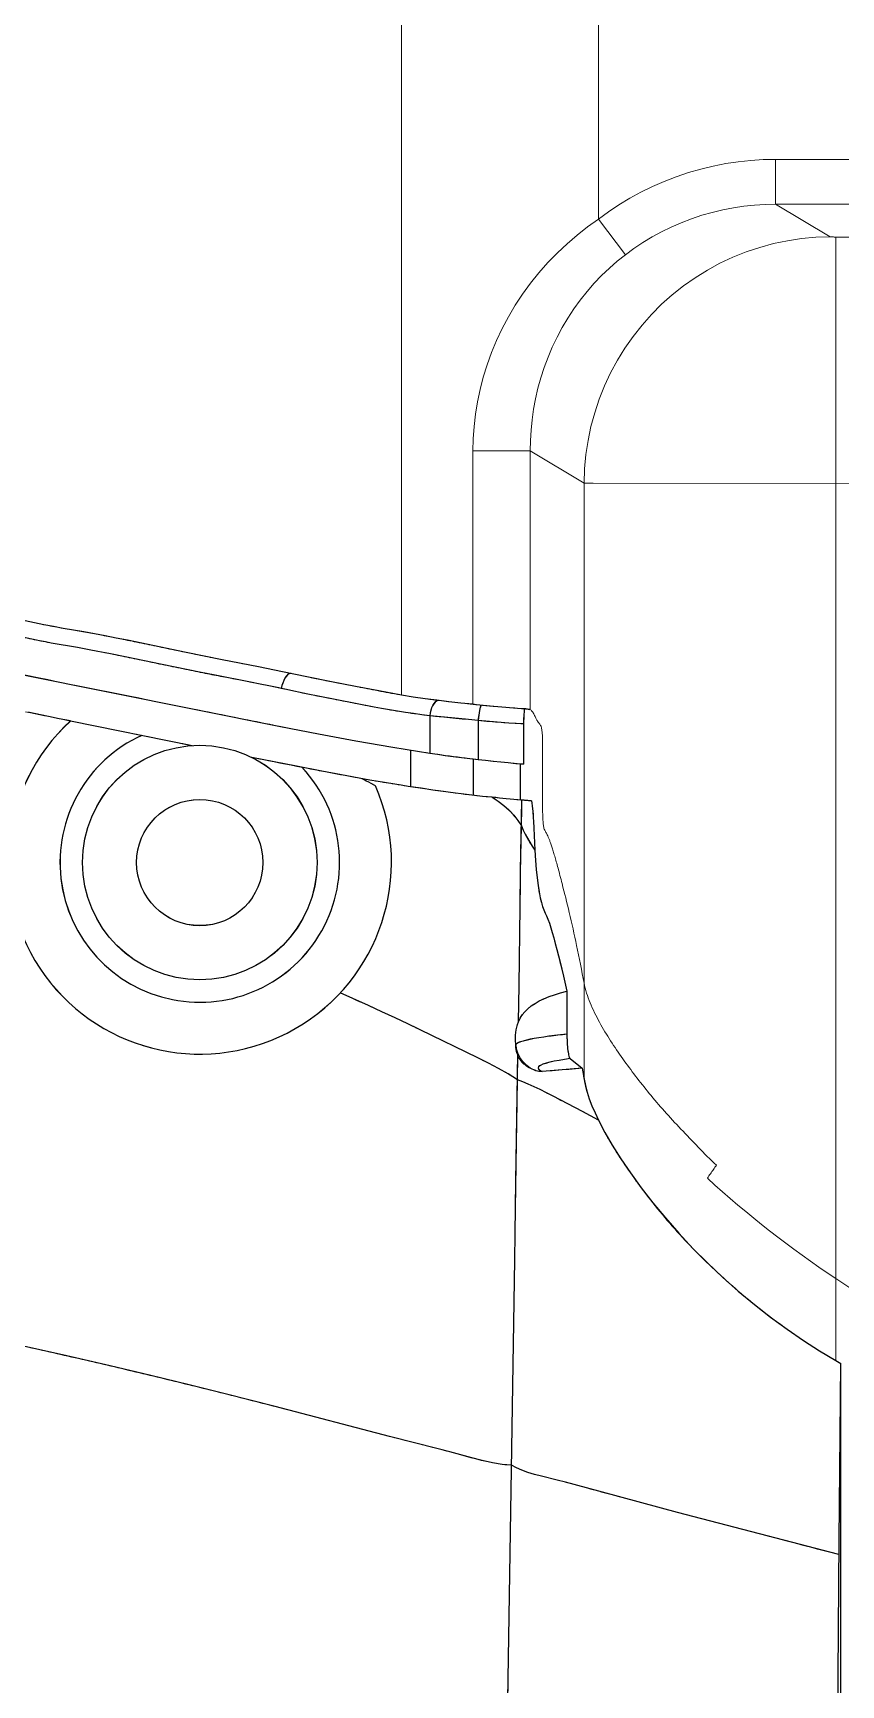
# Model space of a CAD drawing. Header units: inches. Extents: x 133169 to 134399, y -43543 to -42673.
# Drawn here: x 133842.09 to 133860.1, y -42833.36 to -42796.54 of the extents above; entities that cross this region are included whole.
import ezdxf

# ---------------------------------------------------------------- set-up
doc = ezdxf.new("R2010")
doc.units = ezdxf.units.IN
doc.header["$LTSCALE"] = 2
doc.header["$MEASUREMENT"] = 0
doc.linetypes.add('HIDDEN', pattern=[9.525, 6.35, -3.175])
doc.layers.get('0').update_dxf_attribs({"linetype": 'CONTINUOUS'})
doc.layers.add('CAV-COR', color=1, linetype='CONTINUOUS')
doc.layers.add('SP', color=3, linetype='CONTINUOUS')
doc.layers.add('PRODUCT', color=1, linetype='CONTINUOUS', lineweight=15)
doc.layers.add('枕位', color=75, linetype='CONTINUOUS', lineweight=15)

# ---------------------------------------------------------------- blocks, each defined once
blk = doc.blocks.new('20160812.091803')
at = {"layer": 'PRODUCT', "linetype": 'ByBlock'}
for p, q in [((37.779, -13.638), (36.966, -13.638)), ((38.547, -14.071), (37.713, -14.071)), ((38.886, -14.276), (38.896, -14.2)), ((37.585, -15.036), (36.775, -15.036)), ((38.441, -15.146), (37.572, -15.146)), ((31.196, -15.98), (31.195, -15.98)), ((31.368, -15.98), (31.196, -15.98)), ((37.477, -16.081), (36.67, -16.081)), ((38.365, -16.16), (37.471, -16.16)), ((38.708, -16.19), (38.718, -16.02)), ((30.904, -17.2), (30.69, -17.467)), ((32.405, -17.126), (31.448, -17.126)), ((32.588, -17.508), (30.446, -17.508)), ((24.174, -23.115), (26.004, -23.115)), ((16.288, -23.232), (24.107, -23.232))]:
    blk.add_line(p, q, dxfattribs=at)
for radius in [2.613, 1.407]:
    blk.add_circle((35.275, -8.944), radius, dxfattribs=at)
for radius, start, end in [(4.271, 42.3873, 293.6227), (3.115, 24.5124, 312.8695)]:
    blk.add_arc((35.275, -8.944), radius, start, end, dxfattribs=at)
for points, start_tangent, end_tangent in [([(41.275, 14.114), (41.189, 8.459), (41.003, 5.803), (40.751, 3.703), (40.271, 1.648), (39.503, -1.099), (38.609, -5.173), (38.445, -5.994)], (0.027721, -0.999616), (-0.197359, -0.980331)), ([(21.844, -15.89), (21.872, -15.598), (21.931, -15.295), (22.095, -14.676), (22.259, -14.056), (22.416, -13.438), (22.576, -12.819), (22.739, -12.2), (23.061, -10.966), (23.379, -9.723), (23.69, -8.468), (23.994, -7.202), (24.29, -5.925), (24.578, -4.635), (24.852, -3.326), (25.114, -2.002), (25.365, -0.667)], (0.032817, 0.999461), (0.18209, 0.983282)), ([(38.671, -8.937), (39.398, -5.331), (40.281, -1.301), (40.311, -1.185)], (0.197277, 0.980348), (0.254508, 0.967071)), ([(40.463, -6.087), (40.528, -5.715), (40.608, -5.314), (40.699, -4.903), (40.79, -4.513), (40.875, -4.152), (40.953, -3.802), (41.029, -3.439), (41.11, -3.042), (41.201, -2.606), (41.31, -2.132)], (0.168982, 0.985619), (0.237134, 0.971477)), ([(40.067, -6.22), (40.126, -5.882), (40.192, -5.507), (40.274, -5.099), (40.366, -4.682), (40.458, -4.292), (40.542, -3.933), (40.619, -3.588), (40.695, -3.229), (40.776, -2.834), (40.867, -2.396)], (0.17542, 0.984494), (0.21294, 0.977065)), ([(38.43, -6.065), (38.229, -7.063)], (-0.197412, -0.980321), (-0.197852, -0.980232)), ([(38.445, -5.994), (38.43, -6.065)], (-0.197359, -0.980331), (-0.197412, -0.980321)), ([(39.275, -10.184), (39.339, -9.856), (39.407, -9.503), (39.482, -9.116), (39.569, -8.689), (39.665, -8.223), (39.761, -7.758), (39.853, -7.317), (39.934, -6.919), (40.005, -6.556), (40.067, -6.22)], (0.194811, 0.980841), (0.17542, 0.984494)), ([(39.674, -10.076), (39.742, -9.721), (39.817, -9.336), (39.904, -8.909), (39.999, -8.443), (40.096, -7.978), (40.187, -7.536), (40.269, -7.135), (40.341, -6.768), (40.404, -6.427), (40.463, -6.087)], (0.189211, 0.981936), (0.168982, 0.985619)), ([(38.229, -7.063), (38.158, -7.414)], (-0.197852, -0.980232), (-0.197867, -0.980229)), ([(38.11, -7.652), (37.883, -8.778)], (-0.197836, -0.980235), (-0.197233, -0.980357)), ([(38.158, -7.414), (38.11, -7.652)], (-0.197867, -0.980229), (-0.197836, -0.980235)), ([(38.339, -10.598), (38.358, -10.502), (38.671, -8.937)], (0.195104, 0.980783), (0.197277, 0.980348)), ([(37.618, -10.103), (37.569, -10.345), (37.368, -11.366)], (-0.195608, -0.980682), (-0.189891, -0.981805)), ([(39.155, -10.761), (39.213, -10.487), (39.275, -10.184)], (0.213216, 0.977005), (0.194811, 0.980841)), ([(39.522, -10.838), (39.548, -10.712), (39.61, -10.407), (39.674, -10.076)], (0.206405, 0.978467), (0.189211, 0.981936)), ([(37.779, -13.638), (38.339, -10.598)], (0.156253, 0.987717), (0.195104, 0.980783)), ([(38.96, -11.701), (39.03, -11.354), (39.095, -11.041), (39.123, -10.911)], (0.192245, 0.981347), (0.210991, 0.977488)), ([(39.123, -10.911), (39.155, -10.761)], (0.210991, 0.977488), (0.212545, 0.977151)), ([(39.489, -10.99), (39.456, -10.9), (39.333, -10.815), (39.155, -10.761)], (0.221894, 0.975071), (-0.985449, 0.169969)), ([(39.364, -11.58), (39.429, -11.27), (39.489, -10.99)], (0.199493, 0.979899), (0.212202, 0.977226)), ([(39.489, -10.99), (39.522, -10.838)], (0.212757, 0.977105), (0.206405, 0.978467)), ([(37.368, -11.366), (37.295, -11.751)], (-0.189891, -0.981805), (-0.186071, -0.982536)), ([(37.295, -11.751), (37.134, -12.627)], (-0.186071, -0.982536), (-0.173787, -0.984783)), ([(38.621, -13.53), (38.71, -12.996), (38.803, -12.509), (38.886, -12.082), (38.96, -11.701)], (0.149869, 0.988706), (0.192245, 0.981347)), ([(39.046, -13.219), (39.138, -12.735), (39.222, -12.307), (39.295, -11.925), (39.364, -11.58)], (0.17934, 0.983787), (0.199493, 0.979899)), ([(30.649, -15.668), (30.779, -15.425), (31.091, -14.798), (31.397, -14.169), (31.7, -13.538), (32.282, -12.266), (32.369, -12.074)], (0.487918, 0.872889), (0.409713, 0.912215)), ([(37.147, -12.552), (37.071, -12.706), (36.987, -12.858)], (-0.419806, -0.907614), (-0.511101, -0.85952)), ([(37.134, -12.627), (37.053, -13.097)], (-0.173787, -0.984783), (-0.165149, -0.986269)), ([(37.053, -13.097), (36.966, -13.638)], (-0.165149, -0.986269), (-0.153448, -0.988157)), ([(38.958, -13.744), (39.046, -13.219)], (0.149271, 0.988796), (0.17934, 0.983787)), ([(38.547, -14.071), (38.621, -13.53)], (0.120984, 0.992654), (0.149869, 0.988706)), ([(36.966, -13.638), (36.901, -14.071)], (-0.153448, -0.988157), (-0.142729, -0.989762)), ([(37.585, -15.036), (37.779, -13.638)], (0.117459, 0.993078), (0.156256, 0.987717)), ([(38.906, -14.12), (38.958, -13.744)], (0.127822, 0.991797), (0.149271, 0.988796)), ([(36.901, -14.071), (36.836, -14.546)], (-0.142729, -0.989762), (-0.129561, -0.991571)), ([(38.495, -14.58), (38.522, -14.314), (38.53, -14.238)], (0.098686, 0.995119), (0.102863, 0.994696)), ([(38.53, -14.238), (38.538, -14.162)], (0.102863, 0.994696), (0.104613, 0.994513)), ([(38.538, -14.162), (38.547, -14.071)], (0.104613, 0.994513), (0.107161, 0.994242)), ([(38.723, -14.111), (38.547, -14.071)], (-0.93952, 0.342494), (-0.995621, 0.093478)), ([(38.886, -14.276), (38.848, -14.186), (38.723, -14.111)], (0.11875, 0.992924), (-0.93952, 0.342494)), ([(38.887, -14.276), (38.837, -14.706)], (-0.120068, -0.992766), (-0.110391, -0.993888)), ([(38.861, -14.488), (38.886, -14.276)], (0.114275, 0.993449), (0.120726, 0.992686)), ([(38.896, -14.2), (38.887, -14.276)], (-0.123382, -0.992359), (-0.120068, -0.992766)), ([(38.896, -14.2), (38.906, -14.12)], (0.124064, 0.992274), (0.127822, 0.991797)), ([(36.813, -14.722), (36.79, -14.908), (36.775, -15.036)], (-0.124288, -0.992246), (-0.114526, -0.99342)), ([(36.836, -14.546), (36.813, -14.722)], (-0.129561, -0.991571), (-0.124288, -0.992246)), ([(38.468, -14.862), (38.495, -14.58)], (0.095722, 0.995408), (0.098686, 0.995119)), ([(38.837, -14.706), (38.772, -15.322)], (-0.110391, -0.993888), (-0.09452, -0.995523)), ([(38.807, -14.972), (38.835, -14.723), (38.861, -14.488)], (0.10785, 0.994167), (0.114275, 0.993449)), ([(36.775, -15.036), (36.763, -15.146)], (-0.114526, -0.99342), (-0.111188, -0.993799)), ([(37.477, -16.081), (37.585, -15.036)], (0.088326, 0.996092), (0.117459, 0.993078)), ([(38.441, -15.146), (38.468, -14.862)], (0.08812, 0.99611), (0.095722, 0.995408)), ([(38.781, -15.221), (38.807, -14.972)], (0.099253, 0.995062), (0.10785, 0.994167)), ([(36.729, -15.46), (36.455, -15.823), (36.442, -15.837)], (-0.500372, -0.865811), (-0.704957, -0.70925)), ([(36.763, -15.146), (36.712, -15.632)], (-0.111188, -0.993799), (-0.0976, -0.995226)), ([(38.397, -15.659), (38.417, -15.402)], (0.073044, 0.997329), (0.085956, 0.996299)), ([(38.417, -15.402), (38.441, -15.146)], (0.085956, 0.996299), (0.099078, 0.99508)), ([(38.781, -15.221), (38.736, -15.196), (38.612, -15.168), (38.441, -15.146)], (0.047224, 0.998884), (-0.995214, 0.097715)), ([(38.772, -15.322), (38.721, -15.968), (38.718, -16.02)], (-0.09452, -0.995523), (-0.060118, -0.998191)), ([(38.722, -15.953), (38.739, -15.71), (38.758, -15.465)], (0.063613, 0.997975), (0.086418, 0.996259)), ([(38.758, -15.465), (38.781, -15.221)], (0.086418, 0.996259), (0.099155, 0.995072)), ([(10.92, -15.718), (11.942, -15.736), (12.942, -15.752), (13.923, -15.767), (14.883, -15.782), (15.825, -15.797), (16.747, -15.811), (17.656, -15.825), (18.55, -15.839), (19.423, -15.853), (20.26, -15.866), (21.063, -15.878), (21.844, -15.89)], (0.999842, -0.017777), (0.999868, -0.016255)), ([(30.435, -16.025), (30.649, -15.668)], (0.541857, 0.84047), (0.487918, 0.872889)), ([(36.696, -15.797), (36.67, -16.081)], (-0.093387, -0.99563), (-0.086643, -0.996239)), ([(36.712, -15.632), (36.696, -15.797)], (-0.0976, -0.995226), (-0.093387, -0.99563)), ([(38.38, -15.914), (38.397, -15.659)], (0.062678, 0.998034), (0.073044, 0.997329)), ([(19.849, -23.187), (19.974, -22.705), (20.23, -21.727), (20.487, -20.751), (20.742, -19.774), (21.003, -18.804), (21.131, -18.32), (21.261, -17.835), (21.395, -17.349), (21.522, -16.862), (21.646, -16.375), (21.844, -15.89)], (0.249867, 0.96828), (0.494776, 0.86902)), ([(21.844, -15.89), (22.739, -15.904), (23.585, -15.918), (24.393, -15.93), (25.171, -15.942), (25.913, -15.954), (26.63, -15.965), (27.332, -15.976), (28.014, -15.987), (28.665, -15.997), (29.285, -16.007), (29.88, -16.016), (30.435, -16.025)], (0.999901, -0.014058), (0.999887, -0.015007)), ([(30.331, -16.276), (30.435, -16.025)], (0.405063, 0.914289), (0.357714, 0.933831)), ([(30.435, -16.025), (30.738, -16.029)], (0.999892, -0.014706), (0.999871, -0.016071)), ([(30.725, -16.245), (30.906, -16.064)], (0.547655, 0.836704), (0.844627, 0.535355)), ([(30.738, -16.029), (31.024, -16.034)], (0.999871, -0.016071), (0.999875, -0.015839)), ([(30.906, -16.064), (31.017, -16.011)], (0.844627, 0.535355), (0.943315, 0.331899)), ([(31.017, -16.011), (31.195, -15.98)], (0.943315, 0.331899), (0.999995, 0.003055)), ([(31.448, -17.126), (31.402, -16.726), (31.352, -16.398), (31.297, -16.151), (31.234, -16.005), (31.195, -15.987)], (-0.099849, 0.995003), (-0.986799, 0.161949)), ([(31.368, -15.98), (31.547, -15.994)], (1, 0.00028), (0.985338, -0.170616)), ([(31.547, -15.994), (31.724, -16.045)], (0.985338, -0.170616), (0.923686, -0.38315)), ([(31.724, -16.045), (31.931, -16.048), (32.36, -16.055), (32.763, -16.061), (33.143, -16.067), (33.51, -16.073), (33.853, -16.078), (34.136, -16.082), (34.431, -16.086), (35.073, -16.093), (35.55, -16.102), (36.09, -16.113)], (0.999874, -0.015867), (0.999821, -0.018907)), ([(31.724, -16.045), (31.951, -16.189), (32.136, -16.416), (32.286, -16.727)], (0.923685, -0.383153), (0.353968, -0.935257)), ([(36.09, -16.113), (35.81, -16.249), (35.548, -16.414)], (-0.921794, -0.387679), (-0.817595, -0.575794)), ([(36.334, -15.937), (36.09, -16.113)], (-0.760374, -0.649486), (-0.854546, -0.519376)), ([(36.09, -16.113), (36.265, -16.117), (36.667, -16.124)], (0.999784, -0.020772), (0.999856, -0.016975)), ([(36.442, -15.837), (36.334, -15.937)], (-0.704957, -0.70925), (-0.760374, -0.649486)), ([(36.664, -16.16), (36.656, -16.249)], (-0.084875, -0.996392), (-0.082928, -0.996556)), ([(36.67, -16.081), (36.667, -16.12), (36.664, -16.16)], (-0.086643, -0.996239), (-0.084875, -0.996392)), ([(37.471, -16.16), (37.474, -16.12), (37.477, -16.081)], (0.086477, 0.996254), (0.088326, 0.996092)), ([(38.365, -16.16), (38.38, -15.914)], (0.052291, 0.998632), (0.062678, 0.998034)), ([(38.538, -16.164), (38.365, -16.16)], (-0.99514, 0.098475), (-1, 0)), ([(38.708, -16.19), (38.663, -16.175), (38.538, -16.164)], (0.101063, 0.99488), (-0.99514, 0.098475)), ([(38.705, -16.212), (38.708, -16.19)], (0.172183, 0.985065), (0.101062, 0.99488)), ([(38.718, -16.02), (38.722, -15.953)], (0.061088, 0.998132), (0.063613, 0.997975)), ([(29.533, -17.829), (29.755, -17.411), (29.975, -16.993), (30.221, -16.513), (30.331, -16.276)], (0.469935, 0.882701), (0.405063, 0.914289)), ([(30.617, -16.576), (30.624, -16.472), (30.643, -16.409)], (-0.083747, 0.996487), (0.35888, 0.933384)), ([(30.702, -16.483), (30.617, -16.576)], (-0.999912, -0.013239), (-0.380878, -0.924625)), ([(30.643, -16.41), (30.725, -16.245)], (0.358249, 0.933626), (0.547655, 0.836704)), ([(30.904, -17.2), (30.845, -16.843), (30.779, -16.592), (30.702, -16.483)], (-0.136536, 0.990635), (-0.999912, -0.013239)), ([(35.548, -16.414), (34.934, -16.462), (34.49, -16.53), (34.218, -16.612), (34.011, -16.704), (33.714, -16.8), (33.337, -16.902), (32.899, -17.01), (32.405, -17.126)], (-0.998698, -0.05101), (-0.97542, -0.220352)), ([(36.481, -16.358), (36.271, -16.375), (36.038, -16.389), (35.795, -16.401), (35.548, -16.414)], (-0.995527, -0.094477), (-0.998706, -0.050863)), ([(36.394, -16.585), (36.588, -16.585), (36.782, -16.585), (36.967, -16.585), (37.141, -16.585), (37.301, -16.585), (37.447, -16.585), (37.578, -16.585), (37.694, -16.585), (37.799, -16.585), (37.896, -16.585), (37.984, -16.584), (38.061, -16.581), (38.122, -16.578), (38.171, -16.574), (38.211, -16.57), (38.266, -16.562), (38.298, -16.555), (38.358, -16.521)], (0.999811, 0.019456), (0.812497, 0.582966)), ([(36.649, -16.338), (36.481, -16.358)], (-0.988835, -0.149014), (-0.995527, -0.094477)), ([(36.656, -16.249), (36.649, -16.338)], (-0.082928, -0.996556), (-0.081038, -0.996711)), ([(38.358, -16.521), (38.386, -16.5), (38.426, -16.472), (38.479, -16.441), (38.513, -16.424), (38.55, -16.406), (38.591, -16.386), (38.629, -16.364), (38.66, -16.339), (38.689, -16.285), (38.703, -16.223), (38.705, -16.212)], (0.812619, 0.582796), (0.172183, 0.985065)), ([(30.69, -17.467), (30.666, -17.166), (30.641, -16.869), (30.617, -16.576)], (-0.080466, 0.996757), (-0.083747, 0.996487)), ([(32.286, -16.727), (32.405, -17.126)], (0.353968, -0.935257), (0.226442, -0.974025)), ([(34.808, -17.017), (34.988, -16.971), (35.15, -16.928), (35.294, -16.889), (35.42, -16.853), (35.53, -16.82), (35.627, -16.79), (35.711, -16.761), (35.782, -16.735), (35.842, -16.711), (35.892, -16.689), (35.932, -16.668), (35.964, -16.649), (35.997, -16.63), (36.045, -16.613), (36.131, -16.599), (36.254, -16.59), (36.394, -16.585)], (0.967983, 0.251016), (0.999797, 0.020134)), ([(31.448, -17.126), (31.271, -17.131), (31.125, -17.142), (31.015, -17.158), (30.942, -17.178), (30.904, -17.2)], (-1, 0), (-0.624346, -0.781148)), ([(32.588, -17.508), (33.425, -17.342), (34.163, -17.177), (34.808, -17.017)], (0.983481, 0.181014), (0.967895, 0.251354)), ([(32.588, -17.508), (32.149, -17.644), (31.714, -17.853), (31.3, -18.1), (30.903, -18.369), (30.517, -18.655), (30.13, -18.961), (29.734, -19.297), (29.336, -19.665), (28.931, -20.053), (28.53, -20.459)], (-0.983481, -0.181014), (-0.665729, -0.746194)), ([(30.446, -17.508), (30.01, -17.625), (29.533, -17.829)], (-0.986818, -0.161836), (-0.897926, -0.440146)), ([(30.69, -17.467), (30.61, -17.481), (30.528, -17.495), (30.446, -17.508)], (-0.985742, -0.168265), (-0.986818, -0.161836)), ([(29.533, -17.829), (28.674, -18.327), (27.691, -19.04), (26.675, -19.931), (25.723, -20.945), (24.875, -22.03), (24.174, -23.115)], (-0.897947, -0.440103), (-0.497202, -0.867635)), ([(28.24, -20.256), (26.004, -23.115)], (-0.675242, -0.737596), (-0.553647, -0.832752)), ([(28.24, -20.256), (28.337, -20.323), (28.434, -20.391), (28.53, -20.459)], (0.822576, -0.568655), (0.816334, -0.57758)), ([(10.857, -23.145), (12.207, -23.149), (13.459, -23.153), (14.625, -23.158), (15.706, -23.163), (16.7, -23.167), (17.614, -23.172), (18.442, -23.177), (19.182, -23.182), (19.849, -23.187)], (0.999997, -0.002417), (0.999969, -0.007847)), ([(19.849, -23.187), (20.802, -23.195), (21.689, -23.204), (22.524, -23.213), (23.327, -23.223), (24.107, -23.232)], (0.999969, -0.007848), (0.999928, -0.012002)), ([(26.004, -23.115), (23.603, -27.709)], (-0.553647, -0.832752), (-0.371931, -0.92826)), ([(24.174, -23.115), (24.14, -23.174), (24.107, -23.232)], (-0.497202, -0.867635), (-0.496252, -0.868178))]:
    blk.add_spline(points, degree=3, dxfattribs=dict(at, start_tangent=start_tangent, end_tangent=end_tangent))
blk = doc.blocks.new('20160825.135956')
at = {"color": 8, "linetype": 'HIDDEN'}
blk.add_circle((0, 0), 26.5, dxfattribs=at)
at = {"layer": 'SP', "linetype": 'HIDDEN'}
for radius in [25, 24]:
    blk.add_circle((0, 0), radius, dxfattribs=at)

msp = doc.modelspace()

# ---------------------------------------------------------------- linework, layer by layer
at = {"layer": 'CAV-COR', "linetype": 'ByBlock'}
for p, q in [((133843.222, -42809.89), (133842.992, -42809.85)), ((133843.084, -42810.238), (133842.5, -42810.137)), ((133845.502, -42810.347), (133844.196, -42810.077)), ((133843.306, -42810.279), (133843.084, -42810.238)), ((133843.538, -42810.323), (133843.306, -42810.279)), ((133843.783, -42810.372), (133843.538, -42810.323)), ((133844.181, -42810.453), (133843.783, -42810.372)), ((133844.931, -42810.609), (133844.181, -42810.453)), ((133846.308, -42810.51), (133845.502, -42810.347)), ((133847.118, -42810.667), (133846.308, -42810.51)), ((133841.876, -42810.846), (133847.609, -42811.999)), ((133845.842, -42810.796), (133844.931, -42810.609)), ((133846.113, -42810.85), (133845.842, -42810.796)), ((133846.942, -42811.01), (133846.113, -42810.85)), ((133847.652, -42810.776), (133847.118, -42810.667)), ((133848.197, -42810.89), (133847.652, -42810.776)), ((133848.745, -42811.003), (133848.197, -42810.89)), ((133847.152, -42811.052), (133846.942, -42811.01)), ((133847.351, -42811.092), (133847.152, -42811.052)), ((133847.536, -42811.131), (133847.351, -42811.092)), ((133847.808, -42811.19), (133847.536, -42811.131)), ((133848.006, -42811.232), (133847.808, -42811.19)), ((133848.218, -42811.276), (133848.006, -42811.232)), ((133848.445, -42811.322), (133848.218, -42811.276)), ((133849.692, -42811.564), (133848.445, -42811.322)), ((133849.28, -42811.107), (133848.745, -42811.003)), ((133849.8, -42811.206), (133849.28, -42811.107)), ((133850.306, -42811.3), (133849.8, -42811.206)), ((133850.566, -42811.341), (133850.306, -42811.3)), ((133850.828, -42811.379), (133850.566, -42811.341)), ((133851.093, -42811.414), (133850.828, -42811.379)), ((133851.359, -42811.447), (133851.093, -42811.414)), ((133851.972, -42811.512), (133851.896, -42811.504)), ((133852.358, -42811.549), (133852.204, -42811.535)), ((133852.975, -42811.602), (133852.358, -42811.549)), ((133842.929, -42811.875), (133845.642, -42812.423)), ((133850.935, -42811.759), (133850.935, -42812.592)), ((133851.726, -42811.838), (133851.264, -42811.793)), ((133852.01, -42811.865), (133851.726, -42811.838)), ((133852.01, -42811.865), (133852.01, -42812.734)), ((133852.693, -42811.921), (133852.523, -42811.909)), ((133852.861, -42811.931), (133852.693, -42811.921)), ((133853.024, -42811.94), (133852.861, -42811.931)), ((133853.024, -42811.94), (133853.024, -42812.835)), ((133847.962, -42812.885), (133846.967, -42812.688)), ((133850.502, -42812.526), (133850.502, -42813.34)), ((133851.9, -42812.721), (133851.9, -42813.53)), ((133848.529, -42812.995), (133847.962, -42812.885)), ((133848.97, -42813.077), (133848.529, -42812.995)), ((133852.945, -42812.828), (133852.945, -42813.635)), ((133851.001, -42813.415), (133850.739, -42813.375)), ((133851.127, -42813.433), (133851.001, -42813.415)), ((133851.506, -42813.483), (133851.127, -42813.433)), ((133851.632, -42813.498), (133851.506, -42813.483)), ((133852.108, -42813.555), (133851.632, -42813.498)), ((133852.988, -42813.639), (133852.634, -42813.608)), ((133852.957, -42815.217), (133852.988, -42813.639)), ((133853.039, -42813.643), (133852.988, -42813.639)), ((133853.202, -42813.657), (133853.039, -42813.643)), ((133853.244, -42814.11), (133853.253, -42814.268)), ((133853.253, -42814.268), (133853.278, -42814.758)), ((133852.948, -42816.016), (133852.957, -42815.217)), ((133852.922, -42817.768), (133852.948, -42816.016)), ((133853.837, -42817.254), (133853.912, -42817.565)), ((133853.912, -42817.565), (133853.99, -42817.901)), ((133852.909, -42818.581), (133852.922, -42817.768)), ((133853.99, -42817.901), (133853.99, -42818.858)), ((133852.844, -42818.945), (133852.844, -42818.937)), ((133852.859, -42819.14), (133852.851, -42819.074)), ((133852.89, -42819.768), (133852.898, -42819.281)), ((133854.064, -42819.401), (133854.332, -42819.615)), ((133852.853, -42822.131), (133852.89, -42819.768)), ((133854.332, -42819.615), (133853.44, -42819.689)), ((133854.332, -42819.615), (133854.359, -42819.777)), ((133854.359, -42819.777), (133854.372, -42819.86)), ((133854.335, -42820.583), (133853.684, -42820.24)), ((133854.693, -42820.772), (133854.335, -42820.583)), ((133852.583, -42839.386), (133852.826, -42823.885)), ((133842.843, -42826.028), (133841.81, -42825.796)), ((133843.81, -42826.252), (133842.843, -42826.028)), ((133844.718, -42826.467), (133843.81, -42826.252)), ((133859.979, -42826.132), (133860.096, -42826.199)), ((133860.077, -42827.781), (133860.096, -42826.199)), ((133860.096, -42834.018), (133860.096, -42826.199)), ((133845.57, -42826.674), (133844.718, -42826.467)), ((133846.371, -42826.873), (133845.57, -42826.674)), ((133847.487, -42827.157), (133846.371, -42826.873)), ((133850.036, -42827.821), (133847.487, -42827.157)), ((133860.054, -42830.132), (133860.077, -42827.781)), ((133854.782, -42829.067), (133854.151, -42828.894)), ((133856.455, -42829.515), (133854.782, -42829.067)), ((133858.82, -42830.136), (133856.455, -42829.515)), ((133860.051, -42830.457), (133858.82, -42830.136)), ((133860.04, -42832.13), (133860.054, -42830.132)), ((133860.022, -42835.68), (133860.04, -42832.13))]:
    msp.add_line(p, q, dxfattribs=at)
for points in [[(133842.123, -42809.686), (133841.914, -42809.641), (133841.707, -42809.593), (133841.298, -42809.497)], [(133842.548, -42809.772), (133842.333, -42809.73), (133842.123, -42809.686)], [(133842.992, -42809.85), (133842.768, -42809.812), (133842.548, -42809.772)], [(133842.5, -42810.137), (133842.371, -42810.113), (133842.237, -42810.088), (133842.1, -42810.061), (133841.963, -42810.032), (133841.824, -42810.002)], [(133844.196, -42810.077), (133843.945, -42810.026), (133843.699, -42809.979), (133843.222, -42809.89)], [(133847.734, -42810.882), (133847.705, -42810.923), (133847.679, -42810.973), (133847.656, -42811.029), (133847.638, -42811.088), (133847.625, -42811.15)], [(133847.847, -42810.817), (133847.825, -42810.816), (133847.795, -42810.827), (133847.764, -42810.849), (133847.734, -42810.882)], [(133842.929, -42811.875), (133842.679, -42811.828), (133842.437, -42811.779), (133841.975, -42811.682)], [(133850.935, -42811.759), (133850.754, -42811.736), (133850.574, -42811.711), (133850.394, -42811.685), (133850.214, -42811.657), (133850.034, -42811.626), (133849.86, -42811.595), (133849.692, -42811.564)], [(133851.051, -42811.458), (133851.023, -42811.491), (133850.997, -42811.534), (133850.975, -42811.583), (133850.957, -42811.638), (133850.944, -42811.697), (133850.935, -42811.759)], [(133851.135, -42811.42), (133851.11, -42811.421), (133851.08, -42811.434), (133851.051, -42811.458)], [(133851.896, -42811.504), (133851.627, -42811.477), (133851.359, -42811.447)], [(133852.204, -42811.535), (133852.048, -42811.52), (133851.972, -42811.512)], [(133852.085, -42811.525), (133852.078, -42811.529), (133852.069, -42811.545), (133852.06, -42811.569), (133852.051, -42811.603), (133852.041, -42811.645), (133852.032, -42811.694), (133852.024, -42811.748), (133852.016, -42811.805), (133852.01, -42811.865)], [(133853.172, -42811.625), (133853.163, -42811.622), (133853.15, -42811.62), (133853.132, -42811.617), (133853.11, -42811.615), (133853.083, -42811.612), (133852.975, -42811.602)], [(133853.047, -42811.609), (133853.043, -42811.618), (133853.039, -42811.642), (133853.034, -42811.677), (133853.031, -42811.72), (133853.028, -42811.768), (133853.026, -42811.82), (133853.024, -42811.878), (133853.024, -42811.94)], [(133847.609, -42811.999), (133848.454, -42812.162), (133849.287, -42812.314), (133850.114, -42812.457), (133850.935, -42812.592)], [(133851.264, -42811.793), (133851.013, -42811.767), (133850.935, -42811.759)], [(133852.523, -42811.909), (133852.352, -42811.896), (133852.266, -42811.888), (133852.181, -42811.881), (133852.095, -42811.873), (133852.01, -42811.865)], [(133850.935, -42812.592), (133851.104, -42812.617), (133851.278, -42812.642), (133851.456, -42812.665), (133851.638, -42812.689), (133852.01, -42812.734)], [(133852.01, -42812.734), (133852.177, -42812.752), (133852.345, -42812.77), (133852.514, -42812.788), (133852.683, -42812.804), (133852.853, -42812.82), (133853.024, -42812.835)], [(133849.78, -42813.223), (133849.6, -42813.192), (133848.97, -42813.077)], [(133849.416, -42813.158), (133849.468, -42813.183), (133849.519, -42813.208), (133849.571, -42813.234), (133849.621, -42813.262), (133849.672, -42813.29), (133849.722, -42813.319)], [(133850.739, -42813.375), (133850.451, -42813.332), (133850.293, -42813.307), (133849.78, -42813.223)], [(133852.324, -42813.577), (133852.219, -42813.567), (133852.108, -42813.555)], [(133852.324, -42813.577), (133852.461, -42813.664), (133852.587, -42813.76), (133852.701, -42813.864), (133852.805, -42813.975), (133852.897, -42814.092), (133852.977, -42814.215)], [(133852.634, -42813.608), (133852.561, -42813.6), (133852.485, -42813.592), (133852.407, -42813.584), (133852.324, -42813.577)], [(133853.202, -42813.657), (133853.209, -42813.708), (133853.216, -42813.764), (133853.222, -42813.824), (133853.228, -42813.89), (133853.234, -42813.961), (133853.239, -42814.035), (133853.244, -42814.11)], [(133852.977, -42814.215), (133853.017, -42814.306), (133853.061, -42814.396), (133853.108, -42814.487), (133853.16, -42814.578), (133853.217, -42814.668), (133853.278, -42814.758)], [(133853.278, -42814.758), (133853.291, -42814.982), (133853.307, -42815.186), (133853.326, -42815.372), (133853.346, -42815.539), (133853.369, -42815.687), (133853.394, -42815.816), (133853.42, -42815.922), (133853.448, -42816.008), (133853.477, -42816.087), (133853.506, -42816.158), (133853.537, -42816.221), (133853.568, -42816.294), (133853.599, -42816.384), (133853.631, -42816.484), (133853.664, -42816.592), (133853.697, -42816.71), (133853.731, -42816.836), (133853.766, -42816.969), (133853.801, -42817.108), (133853.837, -42817.254)], [(133850.722, -42818.758), (133850.445, -42818.626), (133850.16, -42818.493), (133849.867, -42818.357), (133849.565, -42818.22), (133848.938, -42817.937)], [(133852.909, -42818.581), (133852.948, -42818.501), (133852.996, -42818.426), (133853.053, -42818.355), (133853.119, -42818.289), (133853.195, -42818.228), (133853.28, -42818.17), (133853.374, -42818.116), (133853.478, -42818.067), (133853.591, -42818.02), (133853.714, -42817.977), (133853.847, -42817.937), (133853.99, -42817.901)], [(133852.844, -42818.937), (133852.845, -42818.882), (133852.85, -42818.82), (133852.858, -42818.759), (133852.871, -42818.698), (133852.887, -42818.639), (133852.909, -42818.581)], [(133852.889, -42819.871), (133852.683, -42819.744), (133852.466, -42819.621), (133852.239, -42819.501), (133852.003, -42819.382), (133850.722, -42818.758)], [(133852.851, -42819.074), (133852.846, -42819.009), (133852.844, -42818.945)], [(133853.99, -42818.858), (133853.85, -42818.873), (133853.716, -42818.888), (133853.59, -42818.904), (133853.473, -42818.92), (133853.363, -42818.936), (133853.262, -42818.954), (133853.17, -42818.971), (133853.087, -42818.99), (133853.015, -42819.009), (133852.953, -42819.029), (133852.904, -42819.05), (133852.869, -42819.071), (133852.852, -42819.089)], [(133853.99, -42818.858), (133853.991, -42818.92), (133853.992, -42818.979), (133853.995, -42819.035), (133853.998, -42819.087), (133854.002, -42819.136), (133854.006, -42819.181), (133854.011, -42819.222), (133854.016, -42819.258), (133854.022, -42819.29), (133854.028, -42819.319), (133854.035, -42819.343), (133854.042, -42819.364), (133854.049, -42819.38), (133854.056, -42819.393), (133854.064, -42819.401)], [(133852.898, -42819.281), (133852.889, -42819.258), (133852.881, -42819.234), (133852.874, -42819.211), (133852.868, -42819.187), (133852.863, -42819.164), (133852.859, -42819.14)], [(133853.274, -42819.662), (133853.255, -42819.654), (133853.214, -42819.635), (133853.174, -42819.611), (133853.135, -42819.584), (133853.099, -42819.556), (133853.066, -42819.526), (133853.037, -42819.496), (133853.01, -42819.465), (133852.985, -42819.434), (133852.964, -42819.403), (133852.944, -42819.373), (133852.927, -42819.342), (133852.911, -42819.312), (133852.898, -42819.281)], [(133854.064, -42819.401), (133853.933, -42819.42), (133853.814, -42819.44), (133853.707, -42819.46), (133853.61, -42819.482), (133853.525, -42819.504), (133853.456, -42819.527), (133853.402, -42819.552), (133853.363, -42819.577), (133853.347, -42819.603), (133853.355, -42819.631)], [(133853.44, -42819.689), (133853.407, -42819.691), (133853.373, -42819.688), (133853.336, -42819.681), (133853.297, -42819.67), (133853.274, -42819.662)], [(133853.355, -42819.631), (133853.386, -42819.659), (133853.44, -42819.689)], [(133853.684, -42820.24), (133853.535, -42820.164), (133853.393, -42820.093), (133853.257, -42820.028), (133853.128, -42819.969), (133853.005, -42819.917), (133852.889, -42819.871)], [(133854.372, -42819.86), (133854.401, -42820.001), (133854.44, -42820.146), (133854.489, -42820.296), (133854.548, -42820.45), (133854.616, -42820.609), (133854.693, -42820.772)], [(133854.693, -42820.772), (133854.834, -42821.045), (133855, -42821.332), (133855.191, -42821.632), (133855.406, -42821.949), (133855.645, -42822.28), (133855.904, -42822.615), (133856.184, -42822.953), (133856.482, -42823.295), (133856.795, -42823.63), (133857.122, -42823.956), (133857.46, -42824.275), (133857.809, -42824.583), (133858.166, -42824.879), (133858.529, -42825.163), (133858.894, -42825.431), (133859.258, -42825.681), (133859.62, -42825.914), (133859.979, -42826.132)], [(133852.826, -42823.885), (133852.835, -42823.305), (133852.853, -42822.131)], [(133851.377, -42828.166), (133851.122, -42828.099), (133850.036, -42827.821)], [(133852.754, -42828.461), (133852.548, -42828.445), (133852.331, -42828.411), (133852.104, -42828.361), (133851.869, -42828.301), (133851.377, -42828.166)], [(133853.769, -42828.795), (133853.425, -42828.711), (133853.268, -42828.668), (133853.122, -42828.623), (133852.988, -42828.573), (133852.866, -42828.519), (133852.754, -42828.461)], [(133854.151, -42828.894), (133853.956, -42828.842), (133853.769, -42828.795)]]:
    msp.add_lwpolyline(points, dxfattribs=at)
for radius in [2.613, 1.407]:
    msp.add_circle((133845.809, -42815.03), radius, dxfattribs=at)
for radius, start, end in [(4.271, 132.3873, 23.6227), (3.115, 114.5124, 42.8695)]:
    msp.add_arc((133845.809, -42815.03), radius, start, end, dxfattribs=at)
at = {"layer": '枕位', "linetype": 'ByBlock'}
for p, q in [((133850.306, -42811.3), (133850.306, -42780.306)), ((133854.69, -42800.689), (133854.69, -42780.306)), ((133858.639, -42799.357), (133858.639, -42800.355)), ((133863.839, -42799.357), (133858.639, -42799.357)), ((133863.839, -42800.355), (133858.639, -42800.355)), ((133858.639, -42800.355), (133859.852, -42801.082)), ((133854.69, -42800.689), (133855.294, -42801.481)), ((133859.907, -42801.087), (133859.918, -42801.087)), ((133859.918, -42801.087), (133859.93, -42801.087)), ((133859.93, -42801.087), (133859.942, -42801.088)), ((133859.942, -42801.088), (133859.954, -42801.088)), ((133859.954, -42801.088), (133859.966, -42801.088)), ((133859.966, -42801.088), (133863.107, -42801.088)), ((133859.979, -42801.088), (133859.979, -42826.132)), ((133851.896, -42805.855), (133851.896, -42811.504)), ((133851.896, -42805.855), (133853.172, -42805.855)), ((133853.172, -42805.855), (133853.172, -42811.625)), ((133853.172, -42805.855), (133854.372, -42806.574)), ((133854.372, -42819.86), (133854.372, -42806.574)), ((133854.578, -42806.575), (133863.107, -42806.58))]:
    msp.add_line(p, q, dxfattribs=at)
for points in [[(133858.639, -42799.357), (133858.363, -42799.362), (133858.086, -42799.38), (133857.808, -42799.41), (133857.529, -42799.452), (133857.249, -42799.506), (133856.971, -42799.573), (133856.696, -42799.653), (133856.423, -42799.744), (133856.156, -42799.847), (133855.894, -42799.962), (133855.637, -42800.089), (133855.388, -42800.225), (133855.147, -42800.37), (133854.915, -42800.525), (133854.69, -42800.689)], [(133858.639, -42800.355), (133858.405, -42800.36), (133858.17, -42800.375), (133857.934, -42800.4), (133857.698, -42800.435), (133857.461, -42800.481), (133857.226, -42800.538), (133856.993, -42800.604), (133856.762, -42800.682), (133856.536, -42800.769), (133856.314, -42800.866), (133856.097, -42800.972), (133855.886, -42801.087), (133855.681, -42801.211), (133855.484, -42801.342), (133855.294, -42801.481)], [(133854.69, -42800.689), (133854.45, -42800.861), (133854.218, -42801.043), (133853.994, -42801.237), (133853.776, -42801.443), (133853.566, -42801.659), (133853.366, -42801.885), (133853.179, -42802.118), (133853.002, -42802.361), (133852.837, -42802.61), (133852.686, -42802.865), (133852.547, -42803.126), (133852.421, -42803.391), (133852.309, -42803.661), (133852.211, -42803.934), (133852.126, -42804.208), (133852.054, -42804.484), (133851.996, -42804.762), (133851.952, -42805.038), (133851.92, -42805.311), (133851.902, -42805.584), (133851.896, -42805.855)], [(133859.852, -42801.082), (133859.534, -42801.092), (133859.217, -42801.122), (133858.903, -42801.169), (133858.592, -42801.235), (133858.285, -42801.318), (133857.983, -42801.42), (133857.687, -42801.538), (133857.399, -42801.674), (133857.119, -42801.826), (133856.848, -42801.994), (133856.588, -42802.177), (133856.338, -42802.376), (133856.1, -42802.588), (133855.875, -42802.814), (133855.663, -42803.052), (133855.465, -42803.302), (133855.282, -42803.564), (133855.115, -42803.835), (133854.963, -42804.116), (133854.828, -42804.405), (133854.71, -42804.701), (133854.608, -42805.003), (133854.525, -42805.311), (133854.46, -42805.623), (133854.412, -42805.938), (133854.383, -42806.256), (133854.372, -42806.574)], [(133859.852, -42801.082), (133859.852, -42801.082), (133859.853, -42801.082), (133859.855, -42801.083), (133859.856, -42801.083), (133859.858, -42801.083), (133859.86, -42801.084), (133859.863, -42801.084), (133859.866, -42801.084), (133859.869, -42801.085), (133859.872, -42801.085), (133859.876, -42801.085), (133859.88, -42801.085), (133859.884, -42801.086), (133859.888, -42801.086), (133859.893, -42801.086), (133859.897, -42801.086), (133859.907, -42801.087)], [(133855.294, -42801.481), (133855.112, -42801.626), (133854.935, -42801.781), (133854.763, -42801.945), (133854.597, -42802.119), (133854.438, -42802.302), (133854.286, -42802.493), (133854.143, -42802.691), (133854.009, -42802.896), (133853.884, -42803.106), (133853.769, -42803.323), (133853.664, -42803.543), (133853.569, -42803.768), (133853.484, -42803.996), (133853.409, -42804.227), (133853.345, -42804.46), (133853.291, -42804.694), (133853.247, -42804.928), (133853.213, -42805.162), (133853.19, -42805.395), (133853.176, -42805.626), (133853.172, -42805.855)], [(133854.372, -42806.574), (133854.404, -42806.575), (133854.578, -42806.575)]]:
    msp.add_lwpolyline(points, dxfattribs=at)

# ---------------------------------------------------------------- block references
at = {"layer": 'PRODUCT', "linetype": 'ByBlock', "rotation": 90}
msp.add_blockref('20160812.091803', (133836.864, -42850.306), dxfattribs=at)
at = {"layer": 'SP', "linetype": 'ByBlock'}
msp.add_blockref('20160825.135956', (133821.864, -42850.306), dxfattribs=at)

doc.saveas('drawing.dxf')
